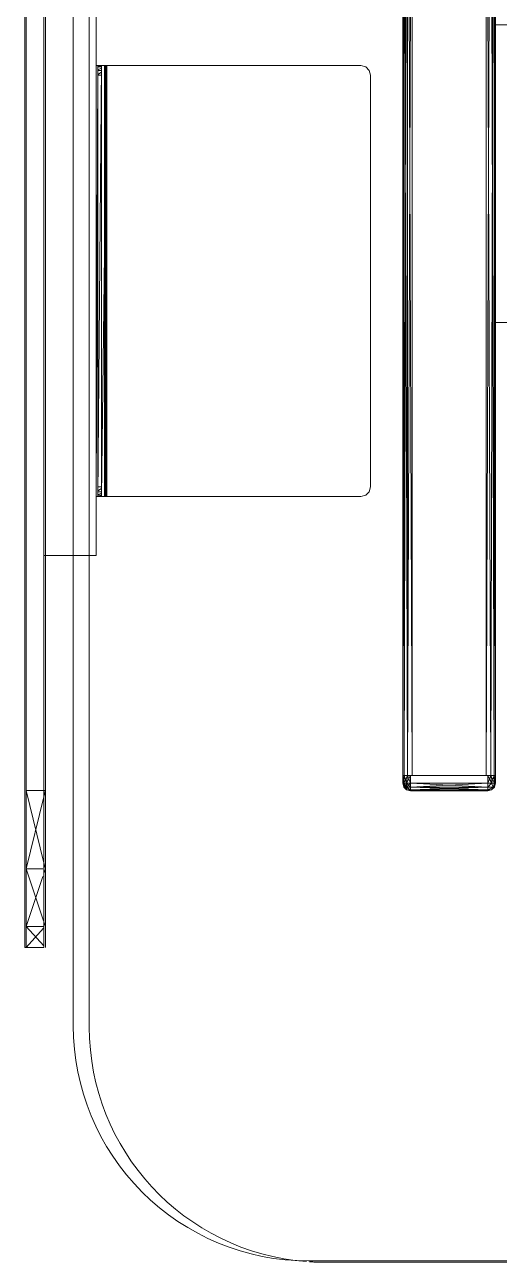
# Model space of a CAD drawing. Header units: inches. Extents: x 0 to 1536, y 72 to 1354.
# Drawn here: x 534.32 to 540.38, y 140.29 to 156.08 of the extents above; entities that cross this region are included whole.
import ezdxf

# ---------------------------------------------------------------- set-up
doc = ezdxf.new("R2010")
doc.units = ezdxf.units.IN
doc.header["$MEASUREMENT"] = 0
doc.layers.add('G-IMPT', color=8, linetype='Continuous', lineweight=9)
doc.layers.add('I-FURN-PNLS', color=30, linetype='Continuous', lineweight=9)

# ---------------------------------------------------------------- blocks, each defined once
blk = doc.blocks.new('WORKSTATION_1 - NCARB Leverage OPT A_dwg_3_YSYS92454-V58-Level XX  POWER _ SIGNAL')
at = {"layer": 'G-IMPT'}
for p, q in [((-24.512, -5.711), (-24.512, 9.644)), ((-24.512, -5.711), (-24.512, 9.644)), ((-24.496, -5.711), (-24.512, 9.644)), ((-24.512, -5.711), (-24.496, 9.644)), ((-24.453, -5.711), (-24.496, 9.644)), ((-24.496, -5.711), (-24.453, 9.644)), ((-24.496, -5.711), (-24.496, 9.644)), ((-24.394, -5.711), (-24.453, 9.644)), ((-24.453, -5.711), (-24.453, 9.644)), ((-24.453, -5.711), (-24.394, 9.644)), ((-24.394, -5.711), (-24.394, 9.644)), ((-23.39, -5.711), (-23.449, 9.644)), ((-23.449, -5.711), (-23.39, 9.644)), ((-23.449, -5.711), (-23.449, 9.644)), ((-23.347, -5.711), (-23.39, 9.644)), ((-23.39, -5.711), (-23.347, 9.644)), ((-23.347, -5.711), (-23.347, 9.644)), ((-23.331, -5.711), (-23.347, 9.644)), ((-23.347, -5.711), (-23.331, 9.644)), ((-23.331, -5.711), (-23.331, 9.644)), ((-23.331, 3.866), (-23.331, 9.644)), ((-23.331, 3.866), (-23.331, 0.067)), ((-23.331, 3.866), (-23.232, 3.866)), ((-23.331, 3.866), (-23.331, 0.067)), ((-23.331, 3.866), (-15.22, 3.866)), ((-23.331, 0.067), (-23.331, 3.866)), ((-23.331, 0.067), (-23.232, 0.067)), ((-23.331, 0.067), (-15.22, 0.067)), ((-23.331, -5.711), (-23.331, 0.067)), ((-24.512, -5.711), (-24.496, -5.711)), ((-24.496, -5.711), (-24.512, -5.711)), ((-24.496, -5.711), (-24.512, -5.711)), ((-24.512, -5.809), (-24.512, -5.711)), ((-24.512, -5.809), (-24.512, -5.711)), ((-24.512, -5.711), (-24.496, -5.711)), ((-24.512, -5.809), (-24.496, -5.711)), ((-24.499, -5.809), (-24.512, -5.711)), ((-24.512, -5.809), (-24.499, -5.858)), ((-24.512, -5.809), (-24.499, -5.858)), ((-24.499, -5.858), (-24.512, -5.809)), ((-24.499, -5.809), (-24.512, -5.809)), ((-24.481, -5.859), (-24.512, -5.809)), ((-24.499, -5.809), (-24.496, -5.711)), ((-24.499, -5.809), (-24.453, -5.711)), ((-24.499, -5.809), (-24.496, -5.711)), ((-24.499, -5.809), (-24.464, -5.859)), ((-24.499, -5.858), (-24.499, -5.809)), ((-24.481, -5.859), (-24.499, -5.809)), ((-24.463, -5.809), (-24.499, -5.809)), ((-24.453, -5.711), (-24.496, -5.711)), ((-24.453, -5.711), (-24.496, -5.711)), ((-24.453, -5.711), (-24.496, -5.711)), ((-24.453, -5.711), (-24.496, -5.711)), ((-24.463, -5.809), (-24.496, -5.711)), ((-24.463, -5.809), (-24.481, -5.859)), ((-24.464, -5.859), (-24.413, -5.809)), ((-24.464, -5.859), (-24.463, -5.809)), ((-24.463, -5.809), (-24.413, -5.711)), ((-24.463, -5.809), (-24.453, -5.711)), ((-24.463, -5.809), (-24.453, -5.711)), ((-24.463, -5.809), (-24.413, -5.809)), ((-24.413, -5.858), (-24.463, -5.809)), ((-24.413, -5.809), (-24.463, -5.809)), ((-24.453, -5.711), (-24.413, -5.711)), ((-24.453, -5.711), (-24.413, -5.711)), ((-24.413, -5.809), (-24.453, -5.711)), ((-23.429, -5.711), (-24.413, -5.711)), ((-24.413, -5.809), (-24.413, -5.711)), ((-24.413, -5.809), (-24.413, -5.711)), ((-24.413, -5.809), (-24.413, -5.858)), ((-24.413, -5.858), (-23.429, -5.809)), ((-24.413, -5.809), (-24.413, -5.858)), ((-23.429, -5.858), (-24.413, -5.809)), ((-23.429, -5.809), (-24.413, -5.809)), ((-23.449, -5.711), (-24.394, -5.711)), ((-23.449, -5.711), (-24.394, -5.711)), ((-24.394, -5.711), (-23.449, -5.711)), ((-23.429, -5.711), (-23.39, -5.711)), ((-23.39, -5.711), (-23.429, -5.711)), ((-23.429, -5.809), (-23.429, -5.711)), ((-23.38, -5.809), (-23.429, -5.711)), ((-23.429, -5.809), (-23.429, -5.711)), ((-23.429, -5.809), (-23.39, -5.711)), ((-23.429, -5.858), (-23.429, -5.809)), ((-23.38, -5.809), (-23.429, -5.809)), ((-23.429, -5.858), (-23.38, -5.809)), ((-23.429, -5.858), (-23.38, -5.809)), ((-23.429, -5.809), (-23.38, -5.809)), ((-23.429, -5.809), (-23.429, -5.858)), ((-23.39, -5.711), (-23.347, -5.711)), ((-23.39, -5.711), (-23.347, -5.711)), ((-23.347, -5.711), (-23.39, -5.711)), ((-23.347, -5.711), (-23.39, -5.711)), ((-23.344, -5.809), (-23.39, -5.711)), ((-23.38, -5.809), (-23.39, -5.711)), ((-23.38, -5.809), (-23.39, -5.711)), ((-23.38, -5.809), (-23.347, -5.711)), ((-23.361, -5.859), (-23.38, -5.809)), ((-23.38, -5.809), (-23.344, -5.809)), ((-23.38, -5.809), (-23.361, -5.859)), ((-23.361, -5.859), (-23.344, -5.809)), ((-23.361, -5.859), (-23.331, -5.809)), ((-23.361, -5.859), (-23.331, -5.809)), ((-23.361, -5.859), (-23.344, -5.809)), ((-23.331, -5.711), (-23.347, -5.711)), ((-23.347, -5.711), (-23.331, -5.711)), ((-23.347, -5.711), (-23.331, -5.711)), ((-23.331, -5.711), (-23.347, -5.711)), ((-23.344, -5.809), (-23.347, -5.711)), ((-23.331, -5.809), (-23.347, -5.711)), ((-23.344, -5.809), (-23.347, -5.711)), ((-23.344, -5.809), (-23.331, -5.711)), ((-23.344, -5.858), (-23.331, -5.809)), ((-23.344, -5.858), (-23.331, -5.809)), ((-23.331, -5.809), (-23.344, -5.809)), ((-23.344, -5.858), (-23.331, -5.809)), ((-23.344, -5.809), (-23.331, -5.809)), ((-23.331, -5.809), (-23.331, -5.711)), ((-23.331, -5.809), (-23.331, -5.711)), ((-24.499, -5.858), (-24.463, -5.894)), ((-24.499, -5.858), (-24.463, -5.894)), ((-24.463, -5.894), (-24.499, -5.858)), ((-24.499, -5.858), (-24.464, -5.859)), ((-24.481, -5.859), (-24.499, -5.858)), ((-24.413, -5.858), (-24.481, -5.859)), ((-24.481, -5.859), (-24.413, -5.894)), ((-24.481, -5.859), (-24.463, -5.894)), ((-24.464, -5.859), (-24.413, -5.858)), ((-24.464, -5.859), (-24.463, -5.894)), ((-24.464, -5.859), (-24.413, -5.894)), ((-24.413, -5.907), (-24.463, -5.894)), ((-24.413, -5.907), (-24.463, -5.894)), ((-24.463, -5.894), (-24.413, -5.894)), ((-24.413, -5.894), (-24.463, -5.894)), ((-24.413, -5.907), (-24.463, -5.894)), ((-24.413, -5.858), (-23.429, -5.858)), ((-24.413, -5.858), (-24.413, -5.894)), ((-23.429, -5.858), (-24.413, -5.894)), ((-24.413, -5.858), (-24.413, -5.894)), ((-23.429, -5.894), (-24.413, -5.858)), ((-23.429, -5.858), (-24.413, -5.858)), ((-23.429, -5.894), (-24.413, -5.894)), ((-24.413, -5.907), (-23.429, -5.894)), ((-24.413, -5.907), (-24.413, -5.894)), ((-23.429, -5.894), (-24.413, -5.894)), ((-23.429, -5.907), (-24.413, -5.894)), ((-24.413, -5.907), (-24.413, -5.894)), ((-24.413, -5.907), (-23.429, -5.907)), ((-24.413, -5.907), (-23.429, -5.907)), ((-23.429, -5.894), (-23.429, -5.858)), ((-23.361, -5.859), (-23.429, -5.858)), ((-23.429, -5.858), (-23.429, -5.894)), ((-23.429, -5.858), (-23.361, -5.859)), ((-23.429, -5.894), (-23.361, -5.859)), ((-23.361, -5.859), (-23.429, -5.894)), ((-23.429, -5.907), (-23.38, -5.894)), ((-23.429, -5.907), (-23.38, -5.894)), ((-23.429, -5.907), (-23.429, -5.894)), ((-23.38, -5.894), (-23.429, -5.894)), ((-23.429, -5.894), (-23.38, -5.894)), ((-23.429, -5.907), (-23.38, -5.894)), ((-23.429, -5.907), (-23.429, -5.894)), ((-23.38, -5.894), (-23.344, -5.858)), ((-23.38, -5.894), (-23.344, -5.858)), ((-23.38, -5.894), (-23.344, -5.858)), ((-23.38, -5.894), (-23.361, -5.859)), ((-23.361, -5.859), (-23.38, -5.894)), ((-23.361, -5.859), (-23.344, -5.858)), ((-23.361, -5.859), (-23.344, -5.858))]:
    blk.add_line(p, q, dxfattribs=at)
blk = doc.blocks.new('WORKSTATION_1 - NCARB Leverage OPT A_dwg_3_ZNDCW422041NL-7491127-Level XX  POWER _ SIGNAL')
at = {"layer": 'G-IMPT'}
for p, q in [((4069.032, 939.296), (4069.032, 939.028)), ((4069.032, 939.296), (4069.032, 939.028)), ((4069.051, 939.296), (4069.276, 939.296)), ((4069.051, 939.296), (4069.276, 939.296)), ((4069.051, 939.275), (4069.276, 939.028)), ((4069.055, 939.053), (4069.276, 939.296)), ((4069.276, 939.296), (4069.276, 939.028)), ((4069.276, 939.296), (4069.276, 939.028)), ((4069.032, 939.028), (4069.032, 938.296)), ((4069.032, 938.296), (4069.032, 939.028)), ((4069.032, 939.028), (4069.051, 938.971)), ((4069.055, 939.028), (4069.276, 939.028)), ((4069.055, 939.028), (4069.276, 939.028)), ((4069.064, 938.392), (4069.276, 939.028)), ((4069.276, 938.296), (4069.276, 939.028)), ((4069.276, 938.296), (4069.276, 939.028)), ((4069.056, 938.956), (4069.276, 938.296)), ((4069.032, 938.296), (4069.051, 938.353)), ((4069.032, 938.296), (4069.032, 937.296)), ((4069.032, 937.296), (4069.032, 938.296)), ((4069.032, 938.296), (4069.051, 938.218)), ((4069.051, 937.374), (4069.276, 938.296)), ((4069.051, 938.218), (4069.276, 937.296)), ((4069.065, 938.296), (4069.276, 938.296)), ((4069.065, 938.296), (4069.276, 938.296)), ((4069.276, 937.296), (4069.276, 938.296)), ((4069.276, 937.296), (4069.276, 938.296)), ((4069.032, 937.296), (4069.051, 937.374)), ((4069.032, 937.296), (4069.032, 934.296)), ((4069.032, 937.296), (4069.032, 922.296)), ((4069.032, 937.296), (4069.276, 937.296)), ((4069.08, 937.296), (4069.276, 937.296)), ((4069.276, 922.296), (4069.276, 937.296)), ((4069.276, 922.296), (4069.276, 937.296)), ((4068.382, 934.296), (4068.382, 933.546)), ((4068.472, 934.296), (4068.382, 934.296)), ((4068.472, 934.296), (4068.382, 934.296)), ((4068.382, 934.296), (4068.382, 933.546)), ((4069.032, 934.296), (4068.472, 934.296)), ((4069.032, 934.296), (4068.472, 934.296)), ((4069.032, 934.296), (4069.032, 924.796)), ((4069.032, 934.296), (4069.032, 924.796)), ((4069.032, 934.296), (4069.032, 924.796)), ((4064.882, 933.421), (4064.899, 933.484)), ((4064.882, 933.421), (4064.899, 933.484)), ((4064.882, 933.421), (4064.899, 933.484)), ((4064.945, 933.529), (4064.899, 933.484)), ((4064.899, 933.484), (4064.945, 933.529)), ((4064.899, 933.484), (4064.945, 933.529)), ((4065.007, 933.546), (4064.945, 933.529)), ((4065.007, 933.546), (4064.945, 933.529)), ((4065.007, 933.546), (4064.945, 933.529)), ((4068.246, 933.546), (4065.007, 933.546)), ((4068.246, 933.546), (4065.007, 933.546)), ((4068.246, 933.546), (4068.262, 933.546)), ((4068.246, 933.546), (4068.315, 933.546)), ((4068.246, 933.546), (4068.246, 928.046)), ((4068.246, 933.546), (4068.262, 928.046)), ((4068.315, 933.546), (4068.246, 928.046)), ((4068.262, 933.546), (4068.273, 933.546)), ((4068.262, 933.546), (4068.262, 928.046)), ((4068.262, 933.546), (4068.273, 928.046)), ((4068.273, 933.546), (4068.278, 933.546)), ((4068.273, 933.546), (4068.273, 928.046)), ((4068.273, 933.546), (4068.278, 928.046)), ((4068.278, 933.546), (4068.278, 933.529)), ((4068.278, 933.546), (4068.278, 928.046)), ((4068.278, 933.529), (4068.278, 933.484)), ((4068.278, 933.421), (4068.278, 933.484)), ((4068.315, 933.546), (4068.364, 933.546)), ((4068.315, 933.546), (4068.364, 933.546)), ((4068.364, 933.546), (4068.315, 933.546)), ((4068.315, 933.546), (4068.315, 928.046)), ((4068.364, 933.546), (4068.315, 928.046)), ((4068.315, 933.535), (4068.364, 933.543)), ((4068.315, 933.529), (4068.364, 933.529)), ((4068.315, 933.5), (4068.364, 933.522)), ((4068.315, 933.484), (4068.364, 933.484)), ((4068.315, 933.443), (4068.364, 933.473)), ((4068.364, 933.546), (4068.382, 933.546)), ((4068.364, 933.546), (4068.364, 928.046)), ((4068.382, 933.546), (4068.364, 928.046)), ((4068.382, 933.546), (4068.382, 928.046)), ((4068.382, 933.546), (4068.382, 928.046)), ((4068.382, 933.546), (4068.382, 933.529)), ((4068.382, 933.546), (4068.382, 928.046)), ((4068.382, 933.484), (4068.382, 933.529)), ((4068.382, 933.421), (4068.382, 933.484)), ((4064.882, 928.171), (4064.882, 933.421)), ((4064.882, 933.421), (4064.882, 928.171)), ((4068.278, 933.421), (4068.278, 928.171)), ((4068.315, 933.421), (4068.363, 933.421)), ((4068.382, 933.421), (4068.382, 928.171)), ((4064.882, 928.171), (4064.899, 928.109)), ((4064.882, 928.171), (4064.899, 928.109)), ((4064.899, 928.109), (4064.882, 928.171)), ((4064.945, 928.063), (4064.899, 928.109)), ((4064.945, 928.063), (4064.899, 928.109)), ((4064.945, 928.063), (4064.899, 928.109)), ((4068.278, 928.171), (4068.278, 928.109)), ((4068.278, 928.109), (4068.278, 928.063)), ((4068.315, 928.131), (4068.364, 928.16)), ((4068.315, 928.109), (4068.364, 928.109)), ((4068.315, 928.079), (4068.364, 928.101)), ((4068.316, 928.171), (4068.364, 928.171)), ((4068.382, 928.171), (4068.382, 928.109)), ((4068.382, 928.109), (4068.382, 928.063)), ((4065.007, 928.046), (4064.945, 928.063)), ((4065.007, 928.046), (4064.945, 928.063)), ((4065.007, 928.046), (4064.945, 928.063)), ((4068.246, 928.046), (4065.007, 928.046)), ((4068.246, 928.046), (4065.007, 928.046)), ((4068.262, 928.046), (4068.246, 928.046)), ((4068.315, 928.046), (4068.246, 928.046)), ((4068.273, 928.046), (4068.262, 928.046)), ((4068.278, 928.046), (4068.273, 928.046)), ((4068.278, 928.046), (4068.278, 928.063)), ((4068.315, 928.063), (4068.364, 928.063)), ((4068.315, 928.052), (4068.364, 928.06)), ((4068.315, 928.046), (4068.364, 928.046)), ((4068.364, 928.046), (4068.315, 928.046)), ((4068.315, 928.046), (4068.364, 928.046)), ((4068.382, 928.046), (4068.364, 928.046)), ((4068.382, 928.046), (4068.382, 928.063)), ((4068.382, 928.046), (4068.382, 924.796)), ((4068.382, 928.046), (4068.382, 924.796))]:
    blk.add_line(p, q, dxfattribs=at)
blk = doc.blocks.new('WORKSTATION_1 - Layout - Option A-V66-Level XX  POWER _ SIGNAL')
at = {"layer": 'I-FURN-PNLS'}
for p, q in [((58.856, -46.291), (1.5, -46.291)), ((1.5, -46.291), (58.856, -46.291)), ((59.06, -46.308), (5.06, -46.308)), ((61.856, -67.291), (61.856, -49.291)), ((61.856, -49.291), (61.856, -67.291)), ((62.06, -67.308), (62.06, -49.308)), ((62.679, -50.308), (62.436, -50.308)), ((62.436, -50.308), (62.436, -67.308)), ((62.679, -67.308), (62.679, -50.308)), ((62.436, -55.308), (62.06, -55.308)), ((62.06, -55.308), (62.06, -64.808)), ((62.436, -64.808), (62.436, -55.308))]:
    blk.add_line(p, q, dxfattribs=at)
for centre, start, end in [((58.856, -49.291), 87.4565, 90), ((58.856, -49.291), 87.4565, 90), ((58.856, -49.291), 86.3767, 87.4565), ((58.856, -49.291), 86.3767, 87.4565), ((59.06, -49.308), 360, 90), ((58.856, -49.291), 360, 85.6434), ((58.856, -49.291), 360, 85.6434)]:
    blk.add_arc(centre, 3, start, end, dxfattribs=at)
at = {"rotation": 180}
blk.add_blockref('WORKSTATION_1 - NCARB Leverage OPT A_dwg_3_YSYS92454-V58-Level XX  POWER _ SIGNAL', (33.343, -58.211), dxfattribs=at)
blk.add_blockref('WORKSTATION_1 - NCARB Leverage OPT A_dwg_3_ZNDCW422041NL-7491127-Level XX  POWER _ SIGNAL', (-4006.616, -989.604))

msp = doc.modelspace()

# ---------------------------------------------------------------- block references
at = {"layer": 'I-FURN-PNLS', "rotation": 180}
msp.add_blockref('WORKSTATION_1 - Layout - Option A-V66-Level XX  POWER _ SIGNAL', (597.003, 94), dxfattribs=at)

doc.saveas('drawing.dxf')
